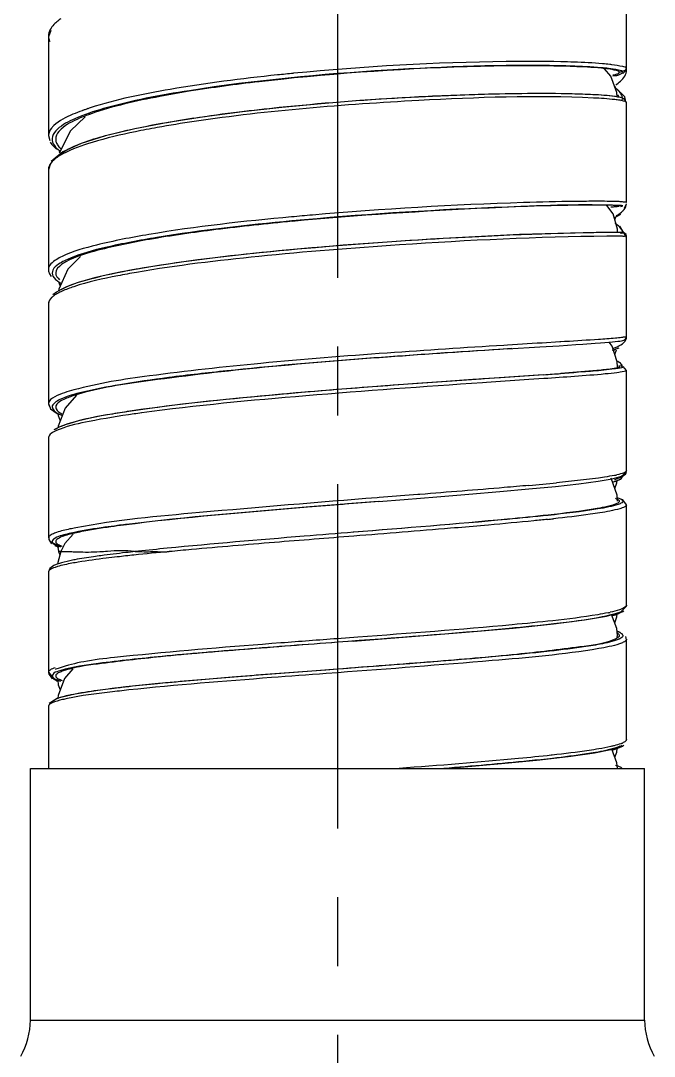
# Model space of a CAD drawing. Header units: millimetres. Extents: x 601 to 1195, y -13 to 407.
# Drawn here: x 715.9 to 727.59, y 295.36 to 314.46 of the extents above; entities that cross this region are included whole.
import ezdxf

# ---------------------------------------------------------------- set-up
doc = ezdxf.new("R2010")
doc.units = ezdxf.units.MM
doc.header["$LTSCALE"] = 0.1
doc.linetypes.add('CENTERX2', pattern=[101.6, 63.5, -12.7, 12.7, -12.7])
doc.layers.add('02___PRT_ALL_AXES', color=7, linetype='Continuous')
doc.layers.add('CENTER', color=1, linetype='CENTERX2')

msp = doc.modelspace()

# ---------------------------------------------------------------- linework, layer by layer
at = {"color": 7, "linetype": 'Continuous'}
for p, q in [((727.079, 313.572), (727.079, 315.406)), ((716.457, 314.279), (716.413, 314.165)), ((716.413, 314.179), (716.413, 314.165)), ((716.413, 314.179), (716.413, 312.341)), ((726.79, 313.439), (726.674, 313.573)), ((727.008, 313.486), (727.077, 313.554)), ((727.076, 313.514), (727.079, 313.558)), ((727.077, 313.554), (727.079, 313.574)), ((727.079, 313.572), (727.079, 313.574)), ((726.903, 313.137), (726.79, 313.439)), ((726.864, 313.24), (726.879, 313.249)), ((727.045, 313.058), (726.87, 313.225)), ((726.909, 313.054), (726.903, 313.137)), ((722.996, 313.039), (722.942, 313.036)), ((724.43, 313.099), (724.344, 313.097)), ((727.069, 312.966), (727.045, 313.058)), ((727.079, 311.107), (727.079, 312.949)), ((727.079, 312.948), (727.079, 312.949)), ((719.995, 312.781), (719.291, 312.688)), ((717.088, 312.684), (716.817, 312.427)), ((718.623, 312.583), (718.008, 312.466)), ((719.291, 312.688), (718.623, 312.583)), ((716.817, 312.427), (716.609, 312.014)), ((716.413, 312.341), (716.438, 312.249)), ((717.015, 312.195), (716.676, 312.041)), ((716.676, 312.041), (716.465, 311.863)), ((716.608, 312.056), (716.618, 312.03)), ((716.452, 311.825), (716.413, 311.708)), ((716.413, 311.716), (716.413, 309.872)), ((726.83, 310.898), (726.718, 311.053)), ((727.043, 311), (727.079, 311.084)), ((726.91, 310.613), (726.83, 310.898)), ((726.85, 310.825), (726.974, 310.89)), ((726.861, 310.786), (726.88, 310.84)), ((727.079, 310.466), (726.954, 310.672)), ((724.232, 310.469), (723.971, 310.455)), ((724.477, 310.481), (724.232, 310.469)), ((724.71, 310.491), (724.477, 310.481)), ((724.929, 310.501), (724.71, 310.491)), ((725.137, 310.509), (724.929, 310.501)), ((725.332, 310.517), (725.137, 310.509)), ((725.514, 310.523), (725.332, 310.517)), ((725.685, 310.529), (725.514, 310.523)), ((725.919, 310.536), (725.685, 310.529)), ((726.129, 310.541), (725.919, 310.536)), ((726.313, 310.546), (726.129, 310.541)), ((726.473, 310.549), (726.313, 310.546)), ((726.607, 310.55), (726.473, 310.549)), ((726.715, 310.552), (726.607, 310.55)), ((726.8, 310.552), (726.715, 310.552)), ((726.866, 310.552), (726.8, 310.552)), ((726.902, 310.552), (726.866, 310.552)), ((726.932, 310.551), (726.902, 310.552)), ((726.913, 310.548), (726.91, 310.613)), ((727.079, 308.616), (727.079, 310.482)), ((717.005, 310.108), (716.773, 309.878)), ((716.773, 309.878), (716.603, 309.508)), ((716.413, 309.853), (716.413, 309.853)), ((716.603, 309.508), (716.599, 309.476)), ((716.602, 309.633), (716.627, 309.561)), ((716.98, 309.634), (716.855, 309.592)), ((716.562, 309.455), (716.494, 309.402)), ((716.415, 309.269), (716.413, 309.244)), ((716.413, 309.245), (716.413, 307.397)), ((725.849, 308.534), (725.521, 308.514)), ((725.866, 308.535), (725.849, 308.534)), ((725.934, 308.539), (725.866, 308.535)), ((725.948, 308.54), (725.934, 308.539)), ((726.815, 308.455), (726.759, 308.529)), ((724.887, 308.406), (724.458, 308.379)), ((724.883, 308.476), (724.817, 308.471)), ((724.881, 308.405), (725.479, 308.443)), ((724.975, 308.481), (724.883, 308.476)), ((724.964, 308.411), (724.887, 308.406)), ((725.432, 308.509), (724.975, 308.481)), ((725.521, 308.514), (725.432, 308.509)), ((725.479, 308.443), (725.837, 308.465)), ((725.837, 308.465), (726.141, 308.484)), ((726.141, 308.484), (726.273, 308.493)), ((726.273, 308.493), (726.5, 308.509)), ((726.907, 308.165), (726.815, 308.455)), ((726.823, 308.382), (726.945, 308.428)), ((726.863, 308.305), (726.897, 308.39)), ((726.913, 308.074), (726.907, 308.165)), ((726.935, 308.064), (726.926, 308.06)), ((726.939, 308.098), (726.973, 308.092)), ((727.078, 308.005), (727.015, 308.081)), ((727.079, 307.974), (727.078, 308.005)), ((727.079, 306.158), (727.079, 308.008)), ((727.079, 308.008), (727.079, 308.007)), ((724.244, 307.838), (723.753, 307.804)), ((724.46, 307.853), (724.244, 307.838)), ((724.46, 307.853), (724.396, 307.849)), ((724.493, 307.785), (724.42, 307.78)), ((724.756, 307.873), (724.426, 307.851)), ((725.447, 307.92), (724.46, 307.853)), ((725.279, 307.838), (724.493, 307.785)), ((725.469, 307.923), (724.756, 307.873)), ((725.555, 307.857), (725.279, 307.838)), ((725.588, 307.93), (725.447, 307.92)), ((725.555, 307.929), (725.469, 307.923)), ((722.963, 307.748), (722.624, 307.723)), ((716.413, 307.397), (716.413, 307.396)), ((716.413, 307.378), (716.443, 307.322)), ((716.933, 307.555), (716.722, 307.311)), ((716.574, 307.213), (716.669, 307.175)), ((716.589, 307.207), (716.591, 307.178)), ((716.722, 307.311), (716.592, 306.978)), ((716.591, 307.178), (716.63, 307.076)), ((716.768, 307.023), (716.622, 306.97)), ((716.947, 307.074), (716.768, 307.023)), ((716.622, 306.97), (716.511, 306.912)), ((716.592, 306.978), (716.59, 306.954)), ((716.413, 306.769), (716.413, 304.919)), ((726.814, 306.008), (726.987, 306.056)), ((726.977, 306.003), (727.006, 306.042)), ((726.987, 306.056), (727.075, 306.133)), ((726.904, 305.71), (726.795, 306.019)), ((726.82, 305.948), (726.977, 306.003)), ((726.861, 305.832), (726.901, 305.935)), ((726.901, 305.935), (726.905, 305.978)), ((722.515, 305.662), (722.476, 305.659)), ((723.229, 305.718), (722.515, 305.662)), ((722.979, 305.628), (723.579, 305.676)), ((723.266, 305.721), (723.229, 305.718)), ((726.913, 305.596), (726.904, 305.71)), ((727.012, 305.623), (726.908, 305.659)), ((722.501, 305.59), (722.979, 305.628)), ((727.08, 305.529), (727.012, 305.623)), ((727.079, 303.68), (727.079, 305.53)), ((727.08, 305.53), (727.08, 305.529)), ((717.856, 305.168), (717.833, 305.165)), ((724.535, 305.156), (724.384, 305.143)), ((716.417, 304.934), (716.413, 304.919)), ((716.417, 304.934), (716.419, 304.887)), ((716.87, 304.99), (716.717, 304.816)), ((716.419, 304.891), (716.469, 304.807)), ((716.568, 304.779), (716.595, 304.768)), ((716.717, 304.816), (716.641, 304.666)), ((716.641, 304.666), (716.588, 304.468)), ((716.6, 304.665), (716.625, 304.604)), ((718.072, 304.672), (718.01, 304.665)), ((716.439, 304.355), (716.413, 304.292)), ((716.511, 304.409), (716.439, 304.355)), ((716.584, 304.439), (716.511, 304.409)), ((716.577, 304.389), (716.534, 304.375)), ((716.588, 304.468), (716.586, 304.442)), ((716.413, 304.292), (716.413, 304.291)), ((716.413, 304.291), (716.413, 302.421)), ((726.85, 303.493), (727.01, 303.559)), ((726.976, 303.558), (727.077, 303.657)), ((727.01, 303.559), (727.028, 303.572)), ((727.077, 303.657), (727.079, 303.682)), ((726.902, 303.246), (726.804, 303.505)), ((726.812, 303.485), (726.85, 303.493)), ((726.861, 303.355), (726.902, 303.464)), ((726.902, 303.464), (726.906, 303.516)), ((724.988, 303.255), (725.729, 303.332)), ((726.913, 303.118), (726.902, 303.246)), ((726.959, 303.174), (726.977, 303.164)), ((722.122, 303.087), (721.742, 303.059)), ((722.034, 303.015), (721.746, 302.994)), ((726.908, 303.087), (726.913, 303.118)), ((727.076, 303.038), (727.067, 303.097)), ((727.079, 303.051), (727.076, 303.038)), ((727.079, 301.183), (727.079, 303.051)), ((725.66, 302.828), (725.606, 302.822)), ((717.978, 302.748), (717.852, 302.736)), ((716.413, 302.442), (716.413, 302.44)), ((716.413, 302.442), (716.413, 302.44)), ((716.413, 302.44), (716.512, 302.321)), ((716.413, 302.419), (716.482, 302.319)), ((716.594, 302.427), (716.58, 302.419)), ((716.639, 302.471), (716.599, 302.458)), ((716.862, 302.501), (716.709, 302.323)), ((721.746, 302.498), (721.529, 302.482)), ((721.751, 302.432), (721.538, 302.416)), ((716.512, 302.321), (716.577, 302.299)), ((716.556, 302.287), (716.532, 302.299)), ((716.585, 302.296), (716.594, 302.208)), ((716.709, 302.323), (716.591, 302.011)), ((720.163, 302.377), (719.991, 302.364)), ((716.903, 302.038), (716.586, 301.961)), ((716.594, 302.208), (716.631, 302.116)), ((716.586, 301.961), (716.429, 301.864)), ((716.591, 302.011), (716.587, 301.961)), ((716.413, 301.812), (716.413, 300.665)), ((726.851, 301.015), (727.011, 301.08)), ((727.011, 301.08), (727.03, 301.093)), ((727.079, 301.179), (727.079, 301.181)), ((725.71, 300.912), (725.688, 300.909)), ((726.488, 300.956), (726.792, 301.018)), ((726.901, 300.771), (726.806, 301.023)), ((726.813, 301.006), (726.851, 301.015)), ((726.862, 300.876), (726.898, 300.966)), ((726.898, 300.966), (726.905, 301.037)), ((726.934, 301.047), (726.957, 301.058)), ((726.91, 300.665), (726.901, 300.771)), ((716.08, 296.023), (727.413, 296.023))]:
    msp.add_line(p, q, dxfattribs=at)
for points in [[(726.519, 313.092), (726.259, 313.104), (725.939, 313.112), (725.564, 313.115), (725.131, 313.113), (724.641, 313.105)], [(723.497, 313.064), (722.849, 313.03), (722.161, 312.986), (721.445, 312.929), (720.718, 312.861), (719.995, 312.781)], [(724.641, 313.105), (724.096, 313.089), (723.497, 313.064)], [(727.079, 312.948), (727.038, 313.017), (726.971, 313.042), (726.871, 313.061), (726.722, 313.077), (726.519, 313.092)], [(718.008, 312.466), (717.465, 312.336), (717.015, 312.195)], [(716.446, 312.22), (716.476, 312.175), (716.564, 312.088)], [(723.971, 310.455), (723.835, 310.448), (723.694, 310.44), (723.548, 310.432), (723.398, 310.423), (723.242, 310.413), (723.083, 310.403), (722.918, 310.393), (722.75, 310.382), (722.578, 310.37), (722.401, 310.357), (722.222, 310.344), (722.038, 310.331), (721.852, 310.316), (721.661, 310.301), (721.468, 310.285), (721.27, 310.268), (721.07, 310.25), (720.866, 310.232), (720.66, 310.212), (720.45, 310.192), (720.239, 310.17), (720.025, 310.147), (719.811, 310.124), (719.596, 310.099), (719.382, 310.073), (719.168, 310.046), (718.956, 310.018), (718.747, 309.988), (718.541, 309.958), (718.339, 309.926)], [(727.079, 310.482), (727.071, 310.513), (727.042, 310.54), (727.027, 310.546), (727.02, 310.548), (727.015, 310.548), (727.01, 310.549), (727.005, 310.549), (726.999, 310.55), (726.992, 310.55), (726.985, 310.55), (726.976, 310.55), (726.967, 310.551), (726.957, 310.551), (726.932, 310.551)], [(716.413, 309.872), (716.416, 309.841), (716.434, 309.789), (716.465, 309.741)], [(718.339, 309.926), (718.142, 309.894), (717.951, 309.86), (717.767, 309.825)], [(717.767, 309.825), (717.59, 309.789), (717.423, 309.752), (717.265, 309.714), (717.117, 309.675), (716.98, 309.634)], [(716.855, 309.592), (716.743, 309.549), (716.645, 309.503), (716.562, 309.455)], [(726.5, 308.509), (726.596, 308.516), (726.681, 308.523), (726.755, 308.529), (726.818, 308.535), (726.872, 308.54), (726.917, 308.546), (726.955, 308.551), (726.984, 308.556), (727.008, 308.561), (727.029, 308.568), (727.058, 308.587), (727.079, 308.635)], [(723.753, 307.804), (723.489, 307.786), (723.212, 307.766), (722.963, 307.748)], [(721.665, 307.649), (721.328, 307.621), (720.985, 307.592), (720.636, 307.561), (720.284, 307.529), (719.93, 307.495), (719.577, 307.459), (719.229, 307.422), (718.888, 307.383), (718.557, 307.343), (718.24, 307.302)], [(722.624, 307.723), (722.314, 307.699), (721.994, 307.675), (721.665, 307.649)], [(716.413, 307.396), (716.451, 307.302), (716.574, 307.213)], [(718.24, 307.302), (717.939, 307.259), (717.656, 307.215), (717.394, 307.169), (717.157, 307.122), (716.947, 307.074)], [(725.277, 305.821), (725.768, 305.868), (726.199, 305.916), (726.554, 305.963), (726.814, 306.008)], [(723.579, 305.676), (724.168, 305.724), (724.739, 305.773), (725.277, 305.821)], [(716.419, 304.887), (716.436, 304.856), (716.637, 304.757)], [(716.583, 304.766), (716.584, 304.749), (716.598, 304.665)], [(726.709, 303.477), (726.953, 303.548), (726.976, 303.558)], [(725.729, 303.332), (726.305, 303.406), (726.709, 303.477)], [(722.034, 303.015), (723.11, 303.097), (724.105, 303.177), (724.988, 303.255)], [(721.746, 302.498), (721.271, 302.462), (720.534, 302.406)], [(719.102, 302.29), (718.443, 302.23), (717.843, 302.169)], [(720.534, 302.406), (719.805, 302.349), (719.102, 302.29)], [(717.843, 302.169), (717.323, 302.105), (716.903, 302.038)], [(726.792, 301.018), (726.981, 301.082), (727.001, 301.093)], [(725.478, 300.825), (726.052, 300.892), (726.488, 300.956)], [(723.703, 300.665), (723.949, 300.685), (724.773, 300.756), (725.478, 300.825)]]:
    msp.add_lwpolyline(points, dxfattribs=at)
for centre, radius, start, end in [((716.66, 314.184), 0.247, 195.2326, 199.0861), ((716.682, 314.192), 0.271, 199.137, 205.7407), ((725.45, 294.735), 18.971, 88.0002, 88.7487), ((725.454, 294.831), 18.801, 88.1613, 88.765), ((725.472, 296.346), 17.28, 87.9302, 88.7004), ((726.374, 310.096), 3.579, 82.9907, 83.667), ((724.913, 272.446), 41.235, 95.536, 95.9486), ((724.951, 272.929), 40.672, 95.6544, 95.919), ((726.471, 312.73), 0.636, 47.3472, 49.2621), ((726.525, 312.788), 0.557, 44.5234, 47.365), ((725.866, 262.056), 51.064, 91.7079, 93.2213), ((726.749, 311.711), 1.298, 80.6047, 80.9384), ((718.373, 309.128), 3.909, 109.8572, 110.0559), ((718.466, 308.869), 4.183, 109.0577, 109.8504), ((718.596, 308.494), 4.581, 108.5375, 109.0615), ((718.711, 308.15), 4.943, 107.9875, 108.537), ((718.468, 309.139), 3.82, 109.9085, 110.1664), ((718.516, 309.008), 3.96, 109.6201, 109.9082), ((723.574, 282.928), 30.066, 96.9569, 98.5656), ((722.35, 290.544), 22.294, 98.3746, 100.1553), ((721.259, 296.671), 16.071, 100.1768, 101.6333), ((716.715, 312.275), 0.169, 179.9059, 188.7588), ((717.008, 312.576), 0.644, 230.0296, 232.7302), ((716.96, 312.446), 0.472, 224.0201, 227.9087), ((717.334, 310.789), 1.38, 118.3044, 118.9547), ((716.566, 311.716), 0.153, 178.4173, 180.2548), ((726.767, 266.858), 44.202, 90.8369, 91.4806), ((726.527, 280.729), 30.399, 90.1052, 90.7675), ((726.555, 282.528), 28.53, 90.1411, 90.8703), ((726.457, 250.872), 60.225, 94.927, 95.29472), ((726.409, 311.68), 0.949, 300.3813, 301.0496), ((726.448, 311.616), 0.874, 301.0405, 302.3976), ((726.805, 311.163), 0.296, 318.3182, 321.7366), ((726.38, 252.967), 58.05, 95.18634, 95.40722), ((720.937, 293.558), 16.573, 100.0103, 100.1982), ((717.006, 310.26), 0.737, 237.6318, 240.1679), ((726.473, 309.137), 0.842, 296.6022, 297.4689), ((726.654, 307.769), 0.485, 56.0118, 57.4608), ((717.624, 419.8), 112.152, 274.05553, 274.21334), ((746.55, -17.918), 326.519, 93.89036, 94.14249), ((734.583, 147.634), 160.535, 94.15104, 94.69423), ((716.93, 307.857), 0.729, 242.8865, 245.3085), ((721.558, 282.109), 25.348, 97.7666, 98.0874), ((726.429, 308.21), 2.18, 281.4256, 282.5475), ((720.382, 360.5), 54.832, 275.123, 275.6593), ((726.412, 307.408), 1.481, 287.4011, 288.43), ((726.758, 306.319), 0.375, 298.5227, 300.2495), ((726.647, 306.758), 0.79, 291.8052, 292.9494), ((726.675, 306.69), 0.716, 292.9614, 293.3956), ((720.891, 280.581), 24.774, 97.0895, 97.4315), ((721.67, 342.952), 37.899, 275.9826, 276.1508), ((717.889, 300.617), 4.501, 101.5717, 102.2704), ((717.996, 300.099), 5.03, 101.4533, 101.582), ((770.378, -308.132), 614.986, 94.5076, 94.644422), ((716.678, 305.055), 0.313, 241.4971, 244.1677), ((716.725, 305.154), 0.422, 244.1771, 246.7821), ((716.834, 305.257), 0.518, 246.7579, 247.8205), ((716.866, 305.336), 0.604, 247.828, 249.128), ((716.894, 305.41), 0.683, 249.1132, 249.6574), ((716.919, 305.476), 0.754, 249.6625, 250.4953), ((723.579, 254.406), 50.567, 95.6473, 96.2526), ((726.656, 221.362), 83.688, 95.21331, 95.49447), ((734.852, 129.292), 176.122, 94.64758, 95.14719), ((721.238, 273.347), 31.423, 95.9317, 96.4959), ((723.407, 252.125), 52.756, 95.1813, 95.8923), ((726.071, 306.711), 3.243, 281.9391, 282.5592), ((726.417, 304.949), 1.498, 285.2789, 286.5001), ((726.468, 304.741), 1.303, 286.1987, 286.9977), ((726.526, 304.555), 1.108, 286.9906, 288.1002), ((726.709, 302.666), 0.566, 67.0327, 68.9314), ((726.754, 302.772), 0.451, 65.2821, 67.0218), ((726.787, 302.845), 0.371, 63.5975, 65.2766), ((726.812, 302.895), 0.316, 62.2481, 63.5862), ((726.825, 303.031), 0.158, 54.0393, 55.6175), ((717.712, 299.184), 3.511, 100.6045, 108.265), ((718.415, 297.097), 5.713, 108.8695, 109.2266), ((717.935, 298.502), 4.228, 108.233, 108.868), ((750.12, -81.372), 384.917, 94.25972, 94.46367), ((716.698, 302.631), 0.354, 243.6409, 244.474), ((716.75, 302.725), 0.478, 246.1149, 247.1228), ((716.772, 302.779), 0.537, 247.1204, 247.9721), ((716.901, 302.952), 0.703, 248.728, 250.2244), ((724.747, 236.436), 66.095, 95.191, 95.31831), ((729.357, 183.906), 118.827, 94.52099, 95.11333), ((719.963, 282.66), 19.624, 97.0026, 97.164), ((720.187, 280.833), 21.463, 96.8243, 97.0023), ((720.784, 275.795), 26.537, 96.2496, 96.8104), ((717.355, 299.452), 2.624, 102.488, 103.9104), ((717.517, 298.729), 3.365, 101.8559, 102.5164), ((717.61, 298.288), 3.816, 101.5486, 101.8628), ((726.744, 301.738), 0.657, 290.2722, 291.335), ((726.794, 301.611), 0.521, 291.2857, 293.7541), ((727.05, 301.201), 0.0296, 352.2208, 359.9866), ((726.833, 301.298), 0.271, 297.3775, 299.9214), ((714.746, 296.023), 1.333, 330, 0), ((728.746, 296.023), 1.333, 180, 210)]:
    msp.add_arc(centre, radius, start, end, dxfattribs=at)
for points in [[(716.584, 314.454), (716.559, 314.434), (716.535, 314.413), (716.513, 314.389)], [(716.513, 314.389), (716.487, 314.362), (716.463, 314.332), (716.446, 314.299)], [(726.97, 313.121), (726.956, 313.142), (726.94, 313.161), (726.922, 313.179)], [(727.006, 313.044), (726.999, 313.071), (726.986, 313.098), (726.97, 313.121)], [(716.504, 312.185), (716.526, 312.145), (716.559, 312.111), (716.594, 312.082)], [(716.571, 312.185), (716.584, 312.161), (716.602, 312.138), (716.621, 312.118)], [(716.666, 311.996), (716.638, 311.981), (716.611, 311.965), (716.584, 311.947)], [(716.783, 312.09), (716.74, 312.068), (716.697, 312.044), (716.657, 312.017)], [(716.441, 311.809), (716.425, 311.782), (716.414, 311.751), (716.413, 311.721)], [(727.037, 310.98), (727.06, 311.01), (727.078, 311.047), (727.079, 311.084)], [(726.916, 310.878), (726.948, 310.898), (726.979, 310.92), (727.006, 310.946)], [(726.955, 310.65), (726.929, 310.676), (726.9, 310.699), (726.869, 310.719)], [(727.011, 310.55), (727.005, 310.587), (726.981, 310.622), (726.955, 310.65)], [(716.546, 309.806), (716.546, 309.758), (716.581, 309.713), (716.617, 309.682)], [(716.88, 309.553), (716.807, 309.528), (716.735, 309.502), (716.665, 309.47)], [(716.582, 309.43), (716.56, 309.417), (716.537, 309.404), (716.516, 309.389)], [(716.665, 309.47), (716.637, 309.458), (716.609, 309.444), (716.582, 309.43)], [(727.003, 308.093), (726.991, 308.117), (726.972, 308.136), (726.952, 308.152)], [(716.696, 306.995), (716.663, 306.983), (716.631, 306.97), (716.6, 306.954)], [(716.786, 307.026), (716.756, 307.017), (716.726, 307.007), (716.696, 306.995)], [(716.465, 306.846), (716.44, 306.828), (716.413, 306.8), (716.413, 306.769)], [(716.563, 306.901), (716.529, 306.886), (716.495, 306.869), (716.465, 306.846)], [(727.023, 306.066), (727.048, 306.082), (727.077, 306.106), (727.079, 306.135)], [(726.869, 305.959), (726.892, 305.968), (726.915, 305.978), (726.937, 305.989)], [(726.877, 305.649), (726.9, 305.64), (726.927, 305.631), (726.941, 305.611)], [(716.534, 304.375), (716.498, 304.363), (716.461, 304.349), (716.432, 304.324)], [(726.947, 303.592), (726.891, 303.573), (726.834, 303.559), (726.776, 303.546)], [(727.032, 303.627), (727.005, 303.612), (726.976, 303.602), (726.947, 303.592)], [(726.87, 303.502), (726.898, 303.511), (726.926, 303.521), (726.952, 303.535)], [(726.931, 303.087), (726.909, 303.066), (726.88, 303.054), (726.852, 303.043)], [(716.534, 302.524), (716.502, 302.513), (716.471, 302.501), (716.443, 302.482)], [(716.664, 302.458), (716.64, 302.449), (716.616, 302.44), (716.594, 302.427)], [(716.545, 302.312), (716.575, 302.298), (716.606, 302.287), (716.638, 302.277)], [(716.576, 302.332), (716.597, 302.317), (716.621, 302.306), (716.645, 302.297)], [(716.632, 301.973), (716.602, 301.964), (716.571, 301.953), (716.542, 301.939)], [(716.724, 301.999), (716.693, 301.991), (716.663, 301.983), (716.632, 301.973)], [(726.972, 301.121), (726.933, 301.107), (726.893, 301.096), (726.853, 301.085)], [(726.86, 301.02), (726.885, 301.028), (726.91, 301.036), (726.934, 301.047)], [(726.876, 300.729), (726.906, 300.719), (726.936, 300.708), (726.964, 300.693)]]:
    msp.add_open_spline(points, degree=3, dxfattribs=at)
for points, knots in [([(716.641, 314.496), (716.631, 314.489), (716.612, 314.476), (716.593, 314.461), (716.584, 314.454)], [0, 0, 0, 0, 0.51103, 1, 1, 1, 1]), ([(716.446, 314.299), (716.44, 314.289), (716.431, 314.27), (716.425, 314.251), (716.422, 314.241)], [0, 0, 0, 0, 0.511383, 1, 1, 1, 1]), ([(716.422, 314.241), (716.419, 314.231), (716.415, 314.21), (716.413, 314.189), (716.413, 314.179)], [0, 0, 0, 0, 0.505175, 1, 1, 1, 1]), ([(716.413, 314.165), (716.414, 314.157), (716.416, 314.142), (716.419, 314.127), (716.421, 314.119)], [0, 0, 0, 0, 0.496297, 1, 1, 1, 1]), ([(725.864, 313.702), (725.529, 313.709), (723.884, 313.709), (722.239, 313.615), (720.935, 313.489)], [0, 0, 0, 0, 0.203493, 1, 1, 1, 1]), ([(726.769, 313.653), (726.725, 313.658), (726.506, 313.678), (726.287, 313.689), (726.112, 313.695)], [0, 0, 0, 0, 0.201262, 1, 1, 1, 1]), ([(725.859, 313.627), (724.795, 313.65), (722.505, 313.568), (720.223, 313.361), (719.015, 313.169)], [0, 0, 0, 0, 0.465382, 1, 1, 1, 1]), ([(725.864, 313.621), (725.535, 313.629), (723.893, 313.628), (722.251, 313.532), (720.943, 313.403)], [0, 0, 0, 0, 0.199887, 1, 1, 1, 1]), ([(726.747, 313.578), (726.703, 313.583), (726.473, 313.606), (726.243, 313.616), (726.057, 313.622)], [0, 0, 0, 0, 0.195174, 1, 1, 1, 1]), ([(726.738, 313.569), (726.698, 313.574), (726.484, 313.598), (726.27, 313.608), (726.096, 313.614)], [0, 0, 0, 0, 0.189795, 1, 1, 1, 1]), ([(726.946, 313.507), (726.946, 313.527), (726.846, 313.55), (726.79, 313.562), (726.738, 313.569)], [0, 0, 0, 0, 0.279525, 1, 1, 1, 1]), ([(726.829, 313.442), (726.879, 313.451), (726.94, 313.445), (727.038, 313.526), (726.873, 313.56), (726.81, 313.571), (726.747, 313.578)], [0, 0, 0, 0, 0.317449, 0.423428, 0.60063, 1, 1, 1, 1]), ([(727.079, 313.574), (727.075, 313.601), (726.952, 313.623), (726.877, 313.64), (726.81, 313.648)], [0, 0, 0, 0, 0.28702, 1, 1, 1, 1]), ([(726.874, 313.467), (726.885, 313.47), (726.908, 313.478), (726.946, 313.49), (726.946, 313.507)], [0, 0, 0, 0, 0.395435, 1, 1, 1, 1]), ([(726.881, 313.273), (726.911, 313.294), (727.002, 313.364), (727.079, 313.473), (727.079, 313.553)], [0, 0, 0, 0, 0.316259, 1, 1, 1, 1]), ([(726.943, 313.514), (726.977, 313.521), (727.019, 313.531), (727.079, 313.557), (727.079, 313.572)], [0, 0, 0, 0, 0.701474, 1, 1, 1, 1]), ([(720.639, 313.459), (719.976, 313.39), (718.816, 313.239), (717.664, 313.008), (717.185, 312.852)], [0, 0, 0, 0, 0.56939, 1, 1, 1, 1]), ([(720.757, 313.384), (720.604, 313.368), (720.021, 313.304), (719.439, 313.226), (719.012, 313.157)], [0, 0, 0, 0, 0.261625, 1, 1, 1, 1]), ([(726.825, 313.456), (726.834, 313.458), (726.85, 313.461), (726.866, 313.465), (726.874, 313.467)], [0, 0, 0, 0, 0.529933, 1, 1, 1, 1]), ([(719.015, 313.169), (718.481, 313.085), (717.761, 312.954), (716.954, 312.688), (716.67, 312.543), (716.578, 312.458)], [0, 0, 0, 0, 0.63378, 0.853392, 1, 1, 1, 1]), ([(719.012, 313.157), (718.83, 313.128), (718.215, 313.019), (717.601, 312.886), (717.186, 312.738)], [0, 0, 0, 0, 0.295742, 1, 1, 1, 1]), ([(726.46, 313.095), (726.332, 313.101), (725.656, 313.124), (724.978, 313.114), (724.43, 313.099)], [0, 0, 0, 0, 0.189433, 1, 1, 1, 1]), ([(726.471, 313.033), (725.397, 313.083), (722.932, 312.997), (720.475, 312.804), (719.103, 312.601)], [0, 0, 0, 0, 0.436782, 1, 1, 1, 1]), ([(722.942, 313.036), (722.183, 312.992), (721.178, 312.915), (720.177, 312.803), (719.932, 312.773)], [0, 0, 0, 0, 0.755432, 1, 1, 1, 1]), ([(726.937, 313.048), (726.911, 313.054), (726.753, 313.079), (726.593, 313.088), (726.46, 313.095)], [0, 0, 0, 0, 0.16673, 1, 1, 1, 1]), ([(726.953, 312.992), (726.924, 312.997), (726.764, 313.017), (726.603, 313.027), (726.471, 313.033)], [0, 0, 0, 0, 0.182491, 1, 1, 1, 1]), ([(726.938, 313.051), (726.936, 313.058), (726.931, 313.071), (726.925, 313.084), (726.922, 313.09)], [0, 0, 0, 0, 0.490985, 1, 1, 1, 1]), ([(726.973, 312.989), (726.989, 312.994), (727.044, 313.033), (726.963, 313.043), (726.937, 313.048)], [0, 0, 0, 0, 0.379861, 1, 1, 1, 1]), ([(727.079, 312.949), (727.079, 312.961), (727.025, 312.979), (726.991, 312.986), (726.961, 312.991)], [0, 0, 0, 0, 0.288567, 1, 1, 1, 1]), ([(717.033, 312.8), (716.976, 312.779), (716.794, 312.707), (716.612, 312.618), (716.513, 312.526)], [0, 0, 0, 0, 0.310138, 1, 1, 1, 1]), ([(717.151, 312.725), (717.096, 312.705), (716.92, 312.635), (716.744, 312.548), (716.647, 312.46)], [0, 0, 0, 0, 0.309121, 1, 1, 1, 1]), ([(719.096, 312.659), (718.998, 312.644), (718.633, 312.586), (718.269, 312.52), (718.005, 312.464)], [0, 0, 0, 0, 0.267606, 1, 1, 1, 1]), ([(716.513, 312.526), (716.497, 312.511), (716.448, 312.461), (716.413, 312.391), (716.413, 312.341)], [0, 0, 0, 0, 0.298125, 1, 1, 1, 1]), ([(716.578, 312.458), (716.538, 312.42), (716.467, 312.337), (716.482, 312.225), (716.504, 312.185)], [0, 0, 0, 0, 0.546192, 1, 1, 1, 1]), ([(716.647, 312.46), (716.632, 312.445), (716.582, 312.395), (716.546, 312.325), (716.546, 312.275)], [0, 0, 0, 0, 0.298854, 1, 1, 1, 1]), ([(718.018, 312.412), (717.749, 312.356), (717.295, 312.249), (716.85, 312.096), (716.68, 312.004)], [0, 0, 0, 0, 0.586617, 1, 1, 1, 1]), ([(718.005, 312.464), (717.876, 312.436), (717.462, 312.34), (717.046, 312.223), (716.783, 312.09)], [0, 0, 0, 0, 0.30818, 1, 1, 1, 1]), ([(716.548, 312.249), (716.55, 312.238), (716.556, 312.216), (716.565, 312.195), (716.571, 312.185)], [0, 0, 0, 0, 0.486068, 1, 1, 1, 1]), ([(716.584, 311.947), (716.568, 311.936), (716.514, 311.897), (716.465, 311.849), (716.441, 311.809)], [0, 0, 0, 0, 0.292404, 1, 1, 1, 1]), ([(725.625, 311.045), (725.295, 311.037), (723.72, 310.982), (722.146, 310.881), (720.906, 310.765)], [0, 0, 0, 0, 0.209303, 1, 1, 1, 1]), ([(726.833, 311.052), (726.148, 311.076), (724.244, 310.995), (722.345, 310.89), (721.133, 310.78)], [0, 0, 0, 0, 0.360548, 1, 1, 1, 1]), ([(726.12, 311.126), (725.807, 311.122), (724.193, 311.082), (722.58, 310.987), (721.285, 310.875)], [0, 0, 0, 0, 0.194193, 1, 1, 1, 1]), ([(726.963, 311.121), (726.934, 311.123), (726.77, 311.128), (726.606, 311.129), (726.472, 311.129)], [0, 0, 0, 0, 0.178482, 1, 1, 1, 1]), ([(726.946, 311.051), (726.921, 311.052), (726.767, 311.058), (726.613, 311.059), (726.484, 311.058)], [0, 0, 0, 0, 0.162538, 1, 1, 1, 1]), ([(726.791, 311.027), (726.806, 311.027), (726.851, 311.03), (726.897, 311.032), (726.927, 311.036)], [0, 0, 0, 0, 0.338132, 1, 1, 1, 1]), ([(726.946, 311.042), (726.945, 311.051), (726.887, 311.041), (726.861, 311.051), (726.833, 311.052)], [0, 0, 0, 0, 0.255545, 1, 1, 1, 1]), ([(726.927, 311.036), (726.931, 311.037), (726.936, 311.038), (726.946, 311.04), (726.946, 311.042)], [0, 0, 0, 0, 0.731846, 1, 1, 1, 1]), ([(726.967, 311.033), (726.982, 311.034), (727.049, 311.046), (726.968, 311.05), (726.946, 311.051)], [0, 0, 0, 0, 0.408767, 1, 1, 1, 1]), ([(727.079, 311.107), (727.079, 311.117), (727.019, 311.11), (726.992, 311.12), (726.963, 311.121)], [0, 0, 0, 0, 0.257795, 1, 1, 1, 1]), ([(720.9, 310.841), (720.019, 310.759), (718.81, 310.628), (717.402, 310.357), (716.866, 310.207), (716.665, 310.111)], [0, 0, 0, 0, 0.615677, 0.845189, 1, 1, 1, 1]), ([(727.006, 310.946), (727.01, 310.95), (727.016, 310.956), (727.023, 310.963), (727.026, 310.967)], [0, 0, 0, 0, 0.509245, 1, 1, 1, 1]), ([(720.91, 310.759), (720.44, 310.714), (719.559, 310.62), (718.361, 310.451), (717.436, 310.264), (716.918, 310.112), (716.734, 310.011)], [0, 0, 0, 0, 0.332926, 0.624485, 0.852189, 1, 1, 1, 1]), ([(720.906, 310.765), (720.072, 310.687), (718.919, 310.56), (717.558, 310.308), (717.027, 310.167), (716.817, 310.081)], [0, 0, 0, 0, 0.604877, 0.836454, 1, 1, 1, 1]), ([(726.718, 310.485), (725.441, 310.472), (723.296, 310.366), (720.402, 310.138), (718.786, 309.946), (718.04, 309.817)], [0, 0, 0, 0, 0.439956, 0.73919, 1, 1, 1, 1]), ([(726.752, 310.552), (725.498, 310.545), (723.361, 310.436), (720.461, 310.209), (718.815, 310.012), (718.056, 309.878)], [0, 0, 0, 0, 0.430969, 0.735035, 1, 1, 1, 1]), ([(727.079, 310.482), (727.079, 310.489), (727.031, 310.476), (726.98, 310.491), (726.857, 310.484), (726.77, 310.486), (726.718, 310.485)], [0, 0, 0, 0, 0.063845, 0.253283, 0.566212, 1, 1, 1, 1]), ([(726.965, 310.551), (726.953, 310.551), (726.881, 310.552), (726.81, 310.552), (726.752, 310.552)], [0, 0, 0, 0, 0.1755, 1, 1, 1, 1]), ([(727.011, 310.548), (727.007, 310.549), (726.991, 310.55), (726.976, 310.55), (726.965, 310.551)], [0, 0, 0, 0, 0.324446, 1, 1, 1, 1]), ([(726.967, 310.543), (726.98, 310.544), (726.983, 310.541), (727.014, 310.548), (727.011, 310.548)], [0, 0, 0, 0, 0.847438, 1, 1, 1, 1]), ([(716.665, 310.111), (716.628, 310.093), (716.528, 310.041), (716.413, 309.948), (716.413, 309.872)], [0, 0, 0, 0, 0.353161, 1, 1, 1, 1]), ([(716.817, 310.081), (716.742, 310.05), (716.626, 309.994), (716.477, 309.882), (716.483, 309.721), (716.566, 309.666), (716.611, 309.638)], [0, 0, 0, 0, 0.364366, 0.596561, 0.762776, 1, 1, 1, 1]), ([(716.734, 310.011), (716.706, 309.996), (716.628, 309.949), (716.546, 309.868), (716.546, 309.806)], [0, 0, 0, 0, 0.340974, 1, 1, 1, 1]), ([(718.003, 309.869), (717.721, 309.818), (717.261, 309.722), (716.804, 309.584), (716.643, 309.494)], [0, 0, 0, 0, 0.608261, 1, 1, 1, 1]), ([(718.04, 309.817), (717.923, 309.797), (717.534, 309.725), (717.145, 309.64), (716.88, 309.553)], [0, 0, 0, 0, 0.297175, 1, 1, 1, 1]), ([(716.516, 309.389), (716.5, 309.378), (716.454, 309.342), (716.413, 309.286), (716.413, 309.245)], [0, 0, 0, 0, 0.320412, 1, 1, 1, 1]), ([(726.717, 308.59), (726.666, 308.586), (726.41, 308.568), (726.153, 308.552), (725.948, 308.54)], [0, 0, 0, 0, 0.201181, 1, 1, 1, 1]), ([(727.079, 308.635), (727.079, 308.626), (727.034, 308.624), (726.978, 308.61), (726.857, 308.602), (726.77, 308.594), (726.717, 308.59)], [0, 0, 0, 0, 0.069057, 0.258917, 0.569971, 1, 1, 1, 1]), ([(726.845, 308.417), (726.865, 308.425), (726.931, 308.455), (726.996, 308.491), (727.032, 308.526)], [0, 0, 0, 0, 0.302968, 1, 1, 1, 1]), ([(727.032, 308.526), (727.04, 308.534), (727.054, 308.548), (727.065, 308.565), (727.069, 308.574)], [0, 0, 0, 0, 0.53263, 1, 1, 1, 1]), ([(727.069, 308.574), (727.072, 308.581), (727.077, 308.594), (727.079, 308.609), (727.079, 308.616)], [0, 0, 0, 0, 0.513023, 1, 1, 1, 1]), ([(724.458, 308.379), (723.679, 308.329), (722.093, 308.22), (720.15, 308.054), (718.687, 307.888), (717.798, 307.763), (717.127, 307.634), (716.756, 307.534), (716.622, 307.469)], [0, 0, 0, 0, 0.296314, 0.603419, 0.740105, 0.855477, 0.943498, 1, 1, 1, 1]), ([(724.88, 308.405), (724.142, 308.358), (722.6, 308.254), (720.357, 308.075), (718.418, 307.847), (717.272, 307.676), (716.847, 307.532)], [0, 0, 0, 0, 0.274266, 0.573532, 0.833739, 1, 1, 1, 1]), ([(724.817, 308.471), (724.099, 308.427), (722.604, 308.33), (720.421, 308.157), (718.491, 307.946), (717.336, 307.774), (716.88, 307.649)], [0, 0, 0, 0, 0.270257, 0.562835, 0.822305, 1, 1, 1, 1]), ([(726.952, 308.152), (726.948, 308.155), (726.939, 308.162), (726.93, 308.168), (726.926, 308.171)], [0, 0, 0, 0, 0.485308, 1, 1, 1, 1]), ([(726.903, 307.966), (726.83, 307.957), (726.382, 307.912), (725.932, 307.883), (725.555, 307.857)], [0, 0, 0, 0, 0.162578, 1, 1, 1, 1]), ([(726.462, 307.995), (726.401, 307.99), (726.11, 307.966), (725.818, 307.946), (725.588, 307.93)], [0, 0, 0, 0, 0.210068, 1, 1, 1, 1]), ([(726.609, 308.013), (726.559, 308.008), (726.311, 307.985), (726.062, 307.966), (725.864, 307.951)], [0, 0, 0, 0, 0.200093, 1, 1, 1, 1]), ([(726.937, 308.047), (726.911, 308.043), (726.753, 308.02), (726.594, 308.006), (726.462, 307.995)], [0, 0, 0, 0, 0.166551, 1, 1, 1, 1]), ([(726.926, 308.06), (726.912, 308.055), (726.807, 308.032), (726.7, 308.023), (726.609, 308.013)], [0, 0, 0, 0, 0.139896, 1, 1, 1, 1]), ([(727.079, 308.007), (727.078, 307.991), (726.991, 307.986), (726.947, 307.972), (726.903, 307.966)], [0, 0, 0, 0, 0.270983, 1, 1, 1, 1]), ([(726.946, 308.074), (726.946, 308.072), (726.942, 308.067), (726.938, 308.065), (726.935, 308.064)], [0, 0, 0, 0, 0.368376, 1, 1, 1, 1]), ([(726.973, 308.092), (726.987, 308.089), (727.046, 308.059), (726.962, 308.052), (726.937, 308.047)], [0, 0, 0, 0, 0.361383, 1, 1, 1, 1]), ([(726.938, 308.082), (726.94, 308.081), (726.944, 308.079), (726.946, 308.075), (726.946, 308.074)], [0, 0, 0, 0, 0.613386, 1, 1, 1, 1]), ([(724.42, 307.78), (723.334, 307.707), (721.236, 307.556), (719.139, 307.362), (718.133, 307.225)], [0, 0, 0, 0, 0.517429, 1, 1, 1, 1]), ([(716.88, 307.649), (716.76, 307.616), (716.604, 307.575), (716.413, 307.454), (716.413, 307.397)], [0, 0, 0, 0, 0.682645, 1, 1, 1, 1]), ([(721.445, 307.631), (721.122, 307.604), (719.958, 307.502), (718.794, 307.385), (717.959, 307.262)], [0, 0, 0, 0, 0.27738, 1, 1, 1, 1]), ([(716.622, 307.469), (716.564, 307.44), (716.405, 307.347), (716.546, 307.235), (716.598, 307.208)], [0, 0, 0, 0, 0.526104, 1, 1, 1, 1]), ([(716.847, 307.532), (716.777, 307.509), (716.672, 307.469), (716.568, 307.397), (716.552, 307.358)], [0, 0, 0, 0, 0.635426, 1, 1, 1, 1]), ([(716.552, 307.358), (716.55, 307.354), (716.548, 307.345), (716.547, 307.335), (716.547, 307.331)], [0, 0, 0, 0, 0.510761, 1, 1, 1, 1]), ([(716.547, 307.331), (716.547, 307.32), (716.563, 307.263), (716.62, 307.231), (716.661, 307.21)], [0, 0, 0, 0, 0.182822, 1, 1, 1, 1]), ([(717.992, 307.206), (717.716, 307.166), (717.258, 307.092), (716.802, 306.992), (716.629, 306.927)], [0, 0, 0, 0, 0.601605, 1, 1, 1, 1]), ([(717.959, 307.262), (717.836, 307.244), (717.443, 307.181), (717.048, 307.109), (716.786, 307.026)], [0, 0, 0, 0, 0.310608, 1, 1, 1, 1]), ([(716.6, 306.954), (716.588, 306.948), (716.567, 306.937), (716.547, 306.924), (716.537, 306.917)], [0, 0, 0, 0, 0.533406, 1, 1, 1, 1]), ([(716.629, 306.927), (716.617, 306.923), (716.596, 306.915), (716.574, 306.905), (716.563, 306.901)], [0, 0, 0, 0, 0.519126, 1, 1, 1, 1]), ([(726.86, 306.073), (726.798, 306.06), (726.443, 306.001), (726.084, 305.965), (725.789, 305.935)], [0, 0, 0, 0, 0.176836, 1, 1, 1, 1]), ([(727.079, 306.158), (727.079, 306.139), (727, 306.105), (726.947, 306.092), (726.902, 306.082)], [0, 0, 0, 0, 0.29731, 1, 1, 1, 1]), ([(726.959, 306.034), (726.965, 306.036), (726.977, 306.041), (726.989, 306.047), (726.994, 306.05)], [0, 0, 0, 0, 0.51741, 1, 1, 1, 1]), ([(726.994, 306.05), (726.999, 306.053), (727.009, 306.058), (727.019, 306.064), (727.023, 306.066)], [0, 0, 0, 0, 0.51926, 1, 1, 1, 1]), ([(725.278, 305.887), (725.127, 305.873), (724.456, 305.815), (723.785, 305.762), (723.266, 305.721)], [0, 0, 0, 0, 0.225975, 1, 1, 1, 1]), ([(726.88, 306.004), (726.891, 306.007), (726.911, 306.014), (726.93, 306.022), (726.94, 306.025)], [0, 0, 0, 0, 0.51917, 1, 1, 1, 1]), ([(722.476, 305.659), (721.384, 305.574), (719.53, 305.417), (717.67, 305.249), (716.917, 305.105)], [0, 0, 0, 0, 0.588277, 1, 1, 1, 1]), ([(722.501, 305.59), (722.066, 305.556), (720.497, 305.427), (718.927, 305.3), (717.799, 305.154)], [0, 0, 0, 0, 0.277462, 1, 1, 1, 1]), ([(722.52, 305.592), (722.092, 305.558), (720.536, 305.433), (718.979, 305.307), (717.856, 305.168)], [0, 0, 0, 0, 0.27518, 1, 1, 1, 1]), ([(726.728, 305.498), (726.664, 305.483), (726.302, 305.415), (725.935, 305.373), (725.633, 305.34)], [0, 0, 0, 0, 0.17665, 1, 1, 1, 1]), ([(726.753, 305.49), (726.686, 305.476), (726.315, 305.41), (725.94, 305.368), (725.633, 305.335)], [0, 0, 0, 0, 0.181465, 1, 1, 1, 1]), ([(727.079, 305.529), (727.079, 305.513), (727.029, 305.479), (726.873, 305.43), (726.711, 305.401), (726.588, 305.381)], [0, 0, 0, 0, 0.092364, 0.284749, 1, 1, 1, 1]), ([(726.94, 305.581), (726.934, 305.572), (726.869, 305.528), (726.792, 305.513), (726.728, 305.498)], [0, 0, 0, 0, 0.138884, 1, 1, 1, 1]), ([(726.96, 305.549), (726.948, 305.544), (726.881, 305.518), (726.81, 305.502), (726.753, 305.49)], [0, 0, 0, 0, 0.185511, 1, 1, 1, 1]), ([(726.946, 305.596), (726.946, 305.594), (726.945, 305.588), (726.942, 305.583), (726.94, 305.581)], [0, 0, 0, 0, 0.469162, 1, 1, 1, 1]), ([(726.941, 305.611), (726.943, 305.608), (726.945, 305.604), (726.946, 305.599), (726.946, 305.596)], [0, 0, 0, 0, 0.525734, 1, 1, 1, 1]), ([(726.965, 305.64), (726.985, 305.631), (727.042, 305.593), (726.981, 305.559), (726.96, 305.549)], [0, 0, 0, 0, 0.483439, 1, 1, 1, 1]), ([(725.633, 305.34), (725.382, 305.313), (724.185, 305.194), (722.985, 305.099), (722.037, 305.022)], [0, 0, 0, 0, 0.209258, 1, 1, 1, 1]), ([(725.633, 305.335), (725.382, 305.308), (724.187, 305.192), (722.989, 305.099), (722.045, 305.023)], [0, 0, 0, 0, 0.210703, 1, 1, 1, 1]), ([(726.588, 305.381), (726.529, 305.371), (726.244, 305.329), (725.957, 305.296), (725.73, 305.271)], [0, 0, 0, 0, 0.207765, 1, 1, 1, 1]), ([(716.917, 305.105), (716.881, 305.098), (716.762, 305.074), (716.643, 305.046), (716.562, 305.018)], [0, 0, 0, 0, 0.300453, 1, 1, 1, 1]), ([(717.687, 305.146), (717.609, 305.136), (717.345, 305.1), (717.081, 305.059), (716.896, 305.02)], [0, 0, 0, 0, 0.293261, 1, 1, 1, 1]), ([(717.799, 305.154), (717.721, 305.144), (717.453, 305.108), (717.185, 305.066), (716.997, 305.028)], [0, 0, 0, 0, 0.291339, 1, 1, 1, 1]), ([(724.384, 305.143), (724.201, 305.127), (723.421, 305.061), (722.641, 304.999), (722.045, 304.952)], [0, 0, 0, 0, 0.23561, 1, 1, 1, 1]), ([(725.62, 305.26), (725.537, 305.251), (725.175, 305.214), (724.813, 305.181), (724.535, 305.156)], [0, 0, 0, 0, 0.229657, 1, 1, 1, 1]), ([(716.444, 304.964), (716.438, 304.959), (716.428, 304.951), (716.419, 304.939), (716.417, 304.934)], [0, 0, 0, 0, 0.556142, 1, 1, 1, 1]), ([(716.562, 305.018), (716.55, 305.014), (716.509, 304.999), (716.468, 304.981), (716.444, 304.964)], [0, 0, 0, 0, 0.308231, 1, 1, 1, 1]), ([(716.511, 304.897), (716.495, 304.886), (716.459, 304.836), (716.513, 304.806), (716.535, 304.794)], [0, 0, 0, 0, 0.446339, 1, 1, 1, 1]), ([(716.896, 305.02), (716.85, 305.011), (716.72, 304.979), (716.582, 304.949), (716.511, 304.897)], [0, 0, 0, 0, 0.345615, 1, 1, 1, 1]), ([(716.583, 304.901), (716.573, 304.894), (716.556, 304.882), (716.546, 304.861), (716.547, 304.853)], [0, 0, 0, 0, 0.58562, 1, 1, 1, 1]), ([(716.932, 305.015), (716.892, 305.006), (716.773, 304.977), (716.65, 304.947), (716.583, 304.901)], [0, 0, 0, 0, 0.338725, 1, 1, 1, 1]), ([(722.045, 305.023), (721.74, 304.998), (720.592, 304.906), (719.444, 304.811), (718.603, 304.728)], [0, 0, 0, 0, 0.265735, 1, 1, 1, 1]), ([(716.535, 304.794), (716.54, 304.791), (716.551, 304.786), (716.562, 304.781), (716.568, 304.779)], [0, 0, 0, 0, 0.476221, 1, 1, 1, 1]), ([(716.547, 304.853), (716.547, 304.829), (716.585, 304.801), (716.617, 304.786), (716.629, 304.781)], [0, 0, 0, 0, 0.63909, 1, 1, 1, 1]), ([(716.609, 304.747), (716.6, 304.75), (716.583, 304.756), (716.567, 304.763), (716.559, 304.766)], [0, 0, 0, 0, 0.526219, 1, 1, 1, 1]), ([(716.901, 304.516), (716.871, 304.51), (716.769, 304.489), (716.667, 304.465), (716.599, 304.441)], [0, 0, 0, 0, 0.302393, 1, 1, 1, 1]), ([(716.639, 304.665), (716.629, 304.666), (716.62, 304.669), (716.6, 304.668), (716.6, 304.672)], [0, 0, 0, 0, 0.737052, 1, 1, 1, 1]), ([(716.641, 304.665), (716.641, 304.67), (716.667, 304.662), (716.697, 304.671), (716.765, 304.666), (716.814, 304.666), (716.844, 304.665)], [0, 0, 0, 0, 0.063936, 0.253284, 0.56596, 1, 1, 1, 1]), ([(716.844, 304.665), (716.877, 304.664), (717.048, 304.657), (717.22, 304.657), (717.358, 304.665)], [0, 0, 0, 0, 0.194705, 1, 1, 1, 1]), ([(717.381, 304.591), (717.335, 304.585), (717.175, 304.563), (717.015, 304.538), (716.901, 304.516)], [0, 0, 0, 0, 0.281909, 1, 1, 1, 1]), ([(717.683, 304.569), (717.615, 304.561), (717.374, 304.533), (717.134, 304.5), (716.963, 304.472)], [0, 0, 0, 0, 0.284256, 1, 1, 1, 1]), ([(717.358, 304.665), (717.406, 304.669), (717.62, 304.687), (717.836, 304.697), (718.002, 304.677)], [0, 0, 0, 0, 0.224651, 1, 1, 1, 1]), ([(718.01, 304.665), (717.953, 304.659), (717.743, 304.637), (717.533, 304.612), (717.381, 304.591)], [0, 0, 0, 0, 0.2709, 1, 1, 1, 1]), ([(718.01, 304.665), (718.052, 304.672), (718.148, 304.661), (718.359, 304.669), (718.527, 304.662), (718.643, 304.665)], [0, 0, 0, 0, 0.20303, 0.451784, 1, 1, 1, 1]), ([(716.432, 304.324), (716.427, 304.32), (716.418, 304.31), (716.413, 304.298), (716.413, 304.292)], [0, 0, 0, 0, 0.557756, 1, 1, 1, 1]), ([(716.963, 304.472), (716.924, 304.465), (716.794, 304.442), (716.665, 304.415), (716.577, 304.389)], [0, 0, 0, 0, 0.300574, 1, 1, 1, 1]), ([(727.079, 303.68), (727.079, 303.67), (727.066, 303.647), (727.045, 303.634), (727.032, 303.627)], [0, 0, 0, 0, 0.394666, 1, 1, 1, 1]), ([(725.721, 303.392), (725.47, 303.364), (724.272, 303.246), (723.071, 303.158), (722.122, 303.087)], [0, 0, 0, 0, 0.209929, 1, 1, 1, 1]), ([(726.742, 303.539), (726.677, 303.525), (726.339, 303.463), (725.997, 303.422), (725.721, 303.392)], [0, 0, 0, 0, 0.192476, 1, 1, 1, 1]), ([(726.812, 303.504), (726.751, 303.487), (726.397, 303.41), (726.037, 303.367), (725.74, 303.333)], [0, 0, 0, 0, 0.175075, 1, 1, 1, 1]), ([(725.74, 303.333), (725.466, 303.302), (724.136, 303.169), (722.803, 303.073), (721.747, 302.994)], [0, 0, 0, 0, 0.20693, 1, 1, 1, 1]), ([(721.746, 302.994), (721.176, 302.951), (720.096, 302.869), (718.623, 302.75), (717.492, 302.626), (716.864, 302.54), (716.639, 302.471)], [0, 0, 0, 0, 0.334176, 0.63229, 0.862295, 1, 1, 1, 1]), ([(721.746, 302.994), (721.169, 302.95), (720.081, 302.866), (718.603, 302.746), (717.488, 302.616), (716.874, 302.533), (716.664, 302.458)], [0, 0, 0, 0, 0.339477, 0.640476, 0.869026, 1, 1, 1, 1]), ([(721.742, 303.059), (721.396, 303.033), (720.14, 302.94), (718.885, 302.838), (717.978, 302.748)], [0, 0, 0, 0, 0.275854, 1, 1, 1, 1]), ([(726.852, 303.043), (726.652, 302.962), (726.043, 302.883), (724.931, 302.748), (723.436, 302.628), (722.333, 302.542), (721.746, 302.498)], [0, 0, 0, 0, 0.126119, 0.353618, 0.6567, 1, 1, 1, 1]), ([(726.925, 303.045), (726.901, 303.036), (726.765, 302.99), (726.623, 302.964), (726.506, 302.943)], [0, 0, 0, 0, 0.17925, 1, 1, 1, 1]), ([(727.02, 302.993), (726.997, 302.981), (726.85, 302.927), (726.695, 302.899), (726.567, 302.877)], [0, 0, 0, 0, 0.165787, 1, 1, 1, 1]), ([(726.917, 303.159), (726.925, 303.153), (726.939, 303.142), (726.946, 303.125), (726.946, 303.117)], [0, 0, 0, 0, 0.576269, 1, 1, 1, 1]), ([(726.954, 303.059), (726.95, 303.056), (726.94, 303.052), (726.93, 303.048), (726.925, 303.045)], [0, 0, 0, 0, 0.479056, 1, 1, 1, 1]), ([(726.946, 303.117), (726.946, 303.112), (726.943, 303.101), (726.935, 303.092), (726.931, 303.087)], [0, 0, 0, 0, 0.451812, 1, 1, 1, 1]), ([(726.977, 303.164), (726.994, 303.152), (727.037, 303.102), (726.977, 303.07), (726.954, 303.059)], [0, 0, 0, 0, 0.447654, 1, 1, 1, 1]), ([(727.076, 303.038), (727.072, 303.029), (727.054, 303.011), (727.033, 302.999), (727.02, 302.993)], [0, 0, 0, 0, 0.40694, 1, 1, 1, 1]), ([(725.606, 302.822), (725.335, 302.793), (724.05, 302.668), (722.762, 302.574), (721.746, 302.498)], [0, 0, 0, 0, 0.210874, 1, 1, 1, 1]), ([(726.567, 302.877), (725.917, 302.765), (724.308, 302.628), (722.701, 302.502), (721.751, 302.432)], [0, 0, 0, 0, 0.408978, 1, 1, 1, 1]), ([(726.506, 302.943), (726.448, 302.933), (726.167, 302.888), (725.884, 302.853), (725.66, 302.828)], [0, 0, 0, 0, 0.208939, 1, 1, 1, 1]), ([(717.852, 302.736), (717.778, 302.728), (717.515, 302.701), (717.253, 302.67), (717.066, 302.635)], [0, 0, 0, 0, 0.281432, 1, 1, 1, 1]), ([(716.443, 302.482), (716.435, 302.476), (716.422, 302.466), (716.414, 302.449), (716.413, 302.442)], [0, 0, 0, 0, 0.57858, 1, 1, 1, 1]), ([(716.599, 302.458), (716.561, 302.445), (716.486, 302.437), (716.482, 302.357), (716.496, 302.343)], [0, 0, 0, 0, 0.678546, 1, 1, 1, 1]), ([(716.58, 302.419), (716.577, 302.417), (716.572, 302.414), (716.568, 302.41), (716.566, 302.408)], [0, 0, 0, 0, 0.522185, 1, 1, 1, 1]), ([(721.538, 302.416), (721.201, 302.391), (719.987, 302.301), (718.773, 302.207), (717.898, 302.114)], [0, 0, 0, 0, 0.277772, 1, 1, 1, 1]), ([(716.532, 302.299), (716.523, 302.304), (716.506, 302.314), (716.492, 302.327), (716.487, 302.334)], [0, 0, 0, 0, 0.570343, 1, 1, 1, 1]), ([(716.496, 302.343), (716.501, 302.338), (716.516, 302.327), (716.531, 302.318), (716.54, 302.314)], [0, 0, 0, 0, 0.443652, 1, 1, 1, 1]), ([(716.566, 302.408), (716.56, 302.403), (716.551, 302.393), (716.547, 302.38), (716.547, 302.374)], [0, 0, 0, 0, 0.557181, 1, 1, 1, 1]), ([(716.547, 302.374), (716.547, 302.368), (716.55, 302.356), (716.559, 302.347), (716.563, 302.342)], [0, 0, 0, 0, 0.447371, 1, 1, 1, 1]), ([(716.563, 302.342), (716.565, 302.34), (716.569, 302.337), (716.574, 302.333), (716.576, 302.332)], [0, 0, 0, 0, 0.479081, 1, 1, 1, 1]), ([(718.62, 302.247), (718.556, 302.241), (718.314, 302.218), (718.073, 302.194), (717.895, 302.174)], [0, 0, 0, 0, 0.264956, 1, 1, 1, 1]), ([(717.898, 302.114), (717.782, 302.101), (717.402, 302.058), (717.022, 302.01), (716.763, 301.956)], [0, 0, 0, 0, 0.307301, 1, 1, 1, 1]), ([(717.516, 302.13), (717.45, 302.122), (717.226, 302.092), (717.002, 302.058), (716.846, 302.026)], [0, 0, 0, 0, 0.293049, 1, 1, 1, 1]), ([(716.479, 301.874), (716.466, 301.868), (716.444, 301.856), (716.425, 301.84), (716.42, 301.831)], [0, 0, 0, 0, 0.585057, 1, 1, 1, 1]), ([(716.763, 301.956), (716.732, 301.949), (716.636, 301.928), (716.54, 301.903), (716.479, 301.874)], [0, 0, 0, 0, 0.31739, 1, 1, 1, 1]), ([(716.542, 301.939), (716.533, 301.935), (716.518, 301.926), (716.503, 301.916), (716.497, 301.91)], [0, 0, 0, 0, 0.554717, 1, 1, 1, 1]), ([(716.42, 301.831), (716.418, 301.828), (716.414, 301.822), (716.413, 301.815), (716.413, 301.812)], [0, 0, 0, 0, 0.523664, 1, 1, 1, 1]), ([(726.954, 301.076), (726.931, 301.064), (726.786, 301.01), (726.633, 300.982), (726.506, 300.96)], [0, 0, 0, 0, 0.165944, 1, 1, 1, 1]), ([(726.853, 301.085), (726.833, 301.08), (726.738, 301.057), (726.642, 301.039), (726.567, 301.026)], [0, 0, 0, 0, 0.215081, 1, 1, 1, 1]), ([(726.968, 301.064), (726.971, 301.066), (726.978, 301.07), (726.984, 301.074), (726.987, 301.076)], [0, 0, 0, 0, 0.524526, 1, 1, 1, 1]), ([(727.079, 301.197), (727.076, 301.175), (727.043, 301.153), (727.015, 301.139), (727.004, 301.134)], [0, 0, 0, 0, 0.647491, 1, 1, 1, 1]), ([(725.688, 300.909), (725.488, 300.887), (724.554, 300.794), (723.618, 300.721), (722.882, 300.666)], [0, 0, 0, 0, 0.213694, 1, 1, 1, 1]), ([(726.567, 301.026), (726.507, 301.016), (726.223, 300.971), (725.936, 300.937), (725.71, 300.912)], [0, 0, 0, 0, 0.208919, 1, 1, 1, 1]), ([(726.506, 300.96), (726.451, 300.951), (726.189, 300.908), (725.925, 300.876), (725.716, 300.852)], [0, 0, 0, 0, 0.210591, 1, 1, 1, 1]), ([(725.716, 300.852), (725.571, 300.835), (724.903, 300.764), (724.233, 300.708), (723.708, 300.665)], [0, 0, 0, 0, 0.216984, 1, 1, 1, 1]), ([(726.964, 300.693), (726.971, 300.689), (726.984, 300.681), (726.996, 300.67), (727.001, 300.665)], [0, 0, 0, 0, 0.554506, 1, 1, 1, 1])]:
    msp.add_open_spline(points, degree=3, knots=knots, dxfattribs=at)
at = {"layer": '02___PRT_ALL_AXES', "color": 7, "linetype": 'Continuous'}
for p, q in [((716.08, 296.023), (716.08, 300.665)), ((716.08, 300.665), (727.413, 300.665)), ((727.413, 296.023), (727.413, 300.665))]:
    msp.add_line(p, q, dxfattribs=at)
at = {"layer": 'CENTER'}
msp.add_line((721.746, 387.189), (721.746, 82.203), dxfattribs=at)

doc.saveas('drawing.dxf')
